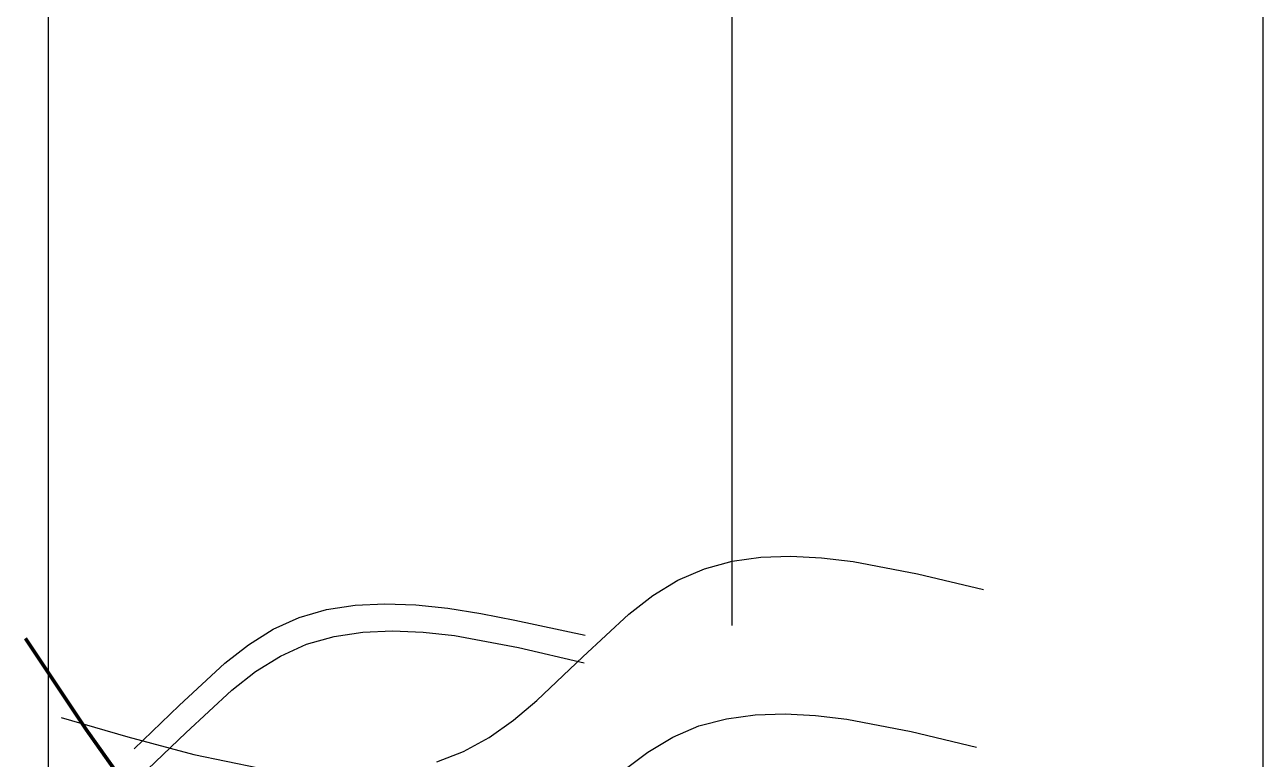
# Model space of a CAD drawing. Header units: millimetres. Extents: x 1852829 to 1882754, y -270850 to -231658.
# Drawn here: x 1879407.3 to 1879562.9, y -258044.4 to -257952.1 of the extents above; entities that cross this region are included whole.
import ezdxf

# ---------------------------------------------------------------- set-up
doc = ezdxf.new("R2010")
doc.units = ezdxf.units.MM
doc.layers.add('00-03', color=7, linetype='Continuous')

msp = doc.modelspace()

# ---------------------------------------------------------------- linework, layer by layer
at = {"layer": '00-03', "color": 2}
msp.add_line((1879562.88, -258248.88), (1879562.88, -257825.86), dxfattribs=at)
at = {"layer": '00-03', "color": 7}
msp.add_line((1879410.3, -258214.34), (1879410.3, -257863.27), dxfattribs=at)
at = {"layer": '00-03'}
msp.add_line((1879496.17, -258027.56), (1879496.17, -257945.8), dxfattribs=at)
at = {"layer": '00-03', "color": 5, "flags": 128}
for points in [[(1879459.11, -258044.73), (1879462.45, -258043.41), (1879465.65, -258041.66), (1879468.71, -258039.49), (1879471.66, -258036.99), (1879477.41, -258031.5), (1879483.21, -258026.15), (1879486.22, -258023.82), (1879489.37, -258021.89), (1879492.69, -258020.46), (1879496.17, -258019.51), (1879499.79, -258019), (1879503.54, -258018.87), (1879507.41, -258019.07), (1879511.36, -258019.53), (1879519.47, -258021.07), (1879527.73, -258023.04)], [(1879411.91, -258039.12), (1879420.29, -258041.59), (1879428.58, -258043.8), (1879436.69, -258045.48)], [(1879482.56, -258045.77), (1879485.57, -258043.49), (1879488.71, -258041.6), (1879492.01, -258040.2), (1879495.48, -258039.29), (1879499.09, -258038.8), (1879502.82, -258038.69), (1879506.66, -258038.89), (1879510.59, -258039.37), (1879518.65, -258040.9), (1879526.86, -258042.86)]]:
    msp.add_lwpolyline(points, dxfattribs=at)
at = {"layer": '00-03', "color": 5, "extrusion": (0, 0, -1), "flags": 128}
for points in [[(-1879421.06, -258043.06), (-1879426.74, -258037.64), (-1879432.47, -258032.32), (-1879435.45, -258030), (-1879438.55, -258028.04), (-1879441.81, -258026.57), (-1879445.24, -258025.58), (-1879448.83, -258025.03), (-1879452.58, -258024.85), (-1879456.46, -258025), (-1879460.49, -258025.42), (-1879464.63, -258026.07), (-1879468.9, -258026.89), (-1879477.74, -258028.81)], [(-1879421.83, -258046.54), (-1879427.56, -258041.08), (-1879433.33, -258035.72), (-1879436.33, -258033.38), (-1879439.45, -258031.42), (-1879442.74, -258029.94), (-1879446.19, -258028.95), (-1879449.79, -258028.4), (-1879453.52, -258028.24), (-1879457.36, -258028.4), (-1879461.29, -258028.84), (-1879469.36, -258030.34), (-1879477.59, -258032.29)], [(-1879422.77, -258051.74), (-1879414.95, -258040.73), (-1879407.34, -258029.3)], [(-1879422.8, -258051.72), (-1879414.99, -258040.71), (-1879407.38, -258029.27)], [(-1879422.8, -258051.72), (-1879414.99, -258040.71), (-1879407.38, -258029.27)], [(-1879422.8, -258051.72), (-1879414.99, -258040.71), (-1879407.38, -258029.27)], [(-1879422.84, -258051.69), (-1879415.03, -258040.68), (-1879407.42, -258029.25)], [(-1879422.84, -258051.69), (-1879415.03, -258040.68), (-1879407.42, -258029.25)], [(-1879422.88, -258051.66), (-1879415.07, -258040.66), (-1879407.45, -258029.22)], [(-1879422.88, -258051.66), (-1879415.07, -258040.66), (-1879407.45, -258029.22)], [(-1879422.92, -258051.63), (-1879415.11, -258040.63), (-1879407.49, -258029.19)], [(-1879422.92, -258051.63), (-1879415.11, -258040.63), (-1879407.49, -258029.19)], [(-1879422.95, -258051.6), (-1879415.15, -258040.6), (-1879407.53, -258029.17)], [(-1879422.99, -258051.58), (-1879415.19, -258040.58), (-1879407.57, -258029.14)]]:
    msp.add_lwpolyline(points, dxfattribs=at)

doc.saveas('drawing.dxf')
